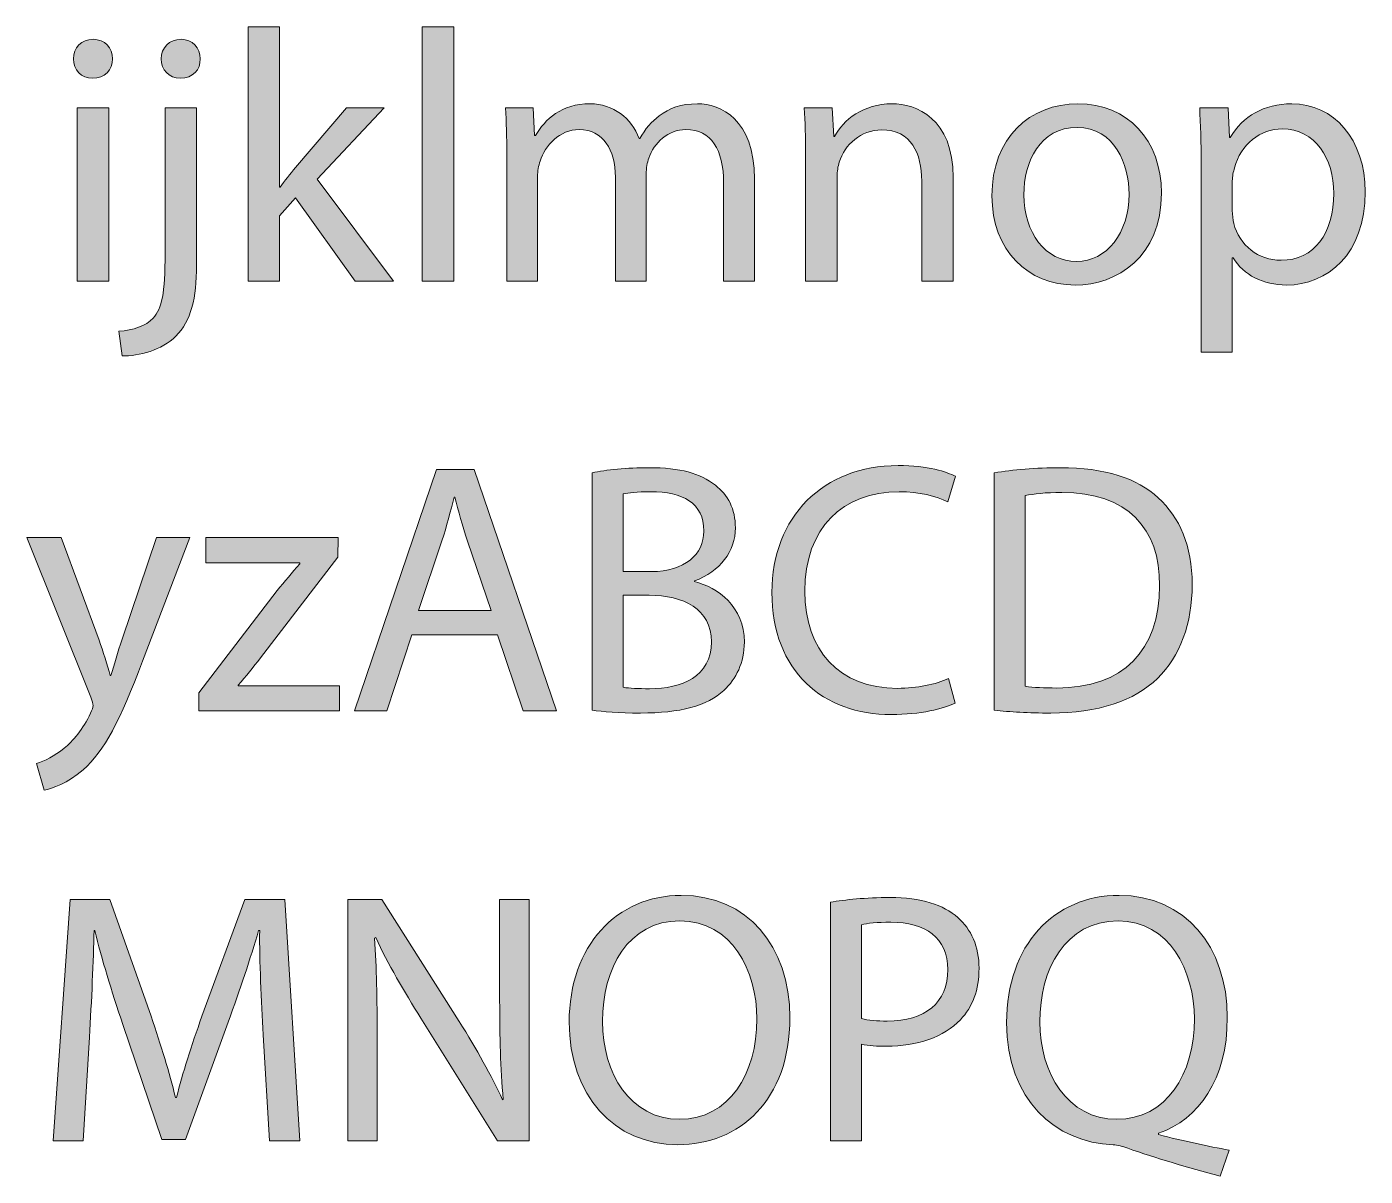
# Model space of a CAD drawing. Header units: inches. Extents: x 50 to 596, y -586 to -15.
# Drawn here: x 327.3 to 596.3, y -247.1 to -16.1 of the extents above; entities that cross this region are included whole.
import ezdxf

# ---------------------------------------------------------------- set-up
doc = ezdxf.new("R2010")
doc.units = ezdxf.units.IN
doc.header["$MEASUREMENT"] = 0
doc.layers.add('Layer 1', color=7, linetype='Continuous')

# ---------------------------------------------------------------- blocks, each defined once
blk = doc.blocks.new('block 2')
at = {"layer": 'Layer 1', "true_color": 0x231f20}
h = blk.add_hatch(color=179, dxfattribs=at)
h.dxf.hatch_style = 2
edge = h.paths.add_edge_path()
edge.add_spline(control_points=[(378.04, -48.34), (378.04, -48.34), (378.19, -48.34), (378.19, -48.34), (379.05, -47.12), (380.27, -45.61), (381.28, -44.38), (381.28, -44.38), (391.51, -32.36), (391.51, -32.36), (391.51, -32.36), (399.14, -32.36), (399.14, -32.36), (399.14, -32.36), (385.67, -46.69), (385.67, -46.69), (385.67, -46.69), (401.01, -67.21), (401.01, -67.21), (401.01, -67.21), (393.31, -67.21), (393.31, -67.21), (393.31, -67.21), (381.28, -50.5), (381.28, -50.5), (381.28, -50.5), (378.04, -54.1), (378.04, -54.1), (378.04, -54.1), (378.04, -67.21), (378.04, -67.21), (378.04, -67.21), (371.78, -67.21), (371.78, -67.21), (371.78, -67.21), (371.78, -16.08), (371.78, -16.08), (371.78, -16.08), (378.04, -16.08), (378.04, -16.08), (378.04, -16.08), (378.04, -48.34), (378.04, -48.34)], knot_values=[0, 0, 0, 0, 1, 1, 1, 2, 2, 2, 3, 3, 3, 4, 4, 4, 5, 5, 5, 6, 6, 6, 7, 7, 7, 8, 8, 8, 9, 9, 9, 10, 10, 10, 11, 11, 11, 12, 12, 12, 13, 13, 13, 14, 14, 14, 14], degree=3, periodic=1)
h = blk.add_hatch(color=179, dxfattribs=at)
h.dxf.hatch_style = 2
h.paths.add_polyline_path([(406.77, -16.08), (413.11, -16.08), (413.11, -67.21), (406.77, -67.21)])
h = blk.add_hatch(color=179, dxfattribs=at)
h.dxf.hatch_style = 2
edge = h.paths.add_edge_path()
edge.add_spline(control_points=[(344.49, -22.56), (344.56, -24.73), (342.98, -26.45), (340.46, -26.45), (338.23, -26.45), (336.64, -24.73), (336.64, -22.56), (336.64, -20.33), (338.3, -18.6), (340.6, -18.6), (342.98, -18.6), (344.49, -20.33), (344.49, -22.56)], knot_values=[0, 0, 0, 0, 1, 1, 1, 2, 2, 2, 3, 3, 3, 4, 4, 4, 4], degree=3, periodic=1)
h.paths.add_polyline_path([(337.43, -67.21), (337.43, -32.36), (343.77, -32.36), (343.77, -67.21)])
h = blk.add_hatch(color=179, dxfattribs=at)
h.dxf.hatch_style = 2
edge = h.paths.add_edge_path()
edge.add_spline(control_points=[(345.79, -77.29), (348.67, -77.07), (351.19, -76.28), (352.7, -74.63), (354.43, -72.61), (355.07, -69.87), (355.07, -61.52), (355.07, -61.52), (355.07, -32.36), (355.07, -32.36), (355.07, -32.36), (361.41, -32.36), (361.41, -32.36), (361.41, -32.36), (361.41, -63.97), (361.41, -63.97), (361.41, -70.74), (360.33, -75.13), (357.23, -78.3), (354.43, -81.11), (349.82, -82.26), (346.43, -82.26), (346.43, -82.26), (345.79, -77.29), (345.79, -77.29)], knot_values=[0, 0, 0, 0, 1, 1, 1, 2, 2, 2, 3, 3, 3, 4, 4, 4, 5, 5, 5, 6, 6, 6, 7, 7, 7, 8, 8, 8, 8], degree=3, periodic=1)
edge = h.paths.add_edge_path()
edge.add_spline(control_points=[(362.13, -22.56), (362.2, -24.65), (360.69, -26.45), (358.17, -26.45), (355.79, -26.45), (354.28, -24.65), (354.28, -22.56), (354.28, -20.33), (355.94, -18.6), (358.31, -18.6), (360.62, -18.6), (362.13, -20.33), (362.13, -22.56)], knot_values=[0, 0, 0, 0, 1, 1, 1, 2, 2, 2, 3, 3, 3, 4, 4, 4, 4], degree=3, periodic=1)
h = blk.add_hatch(color=179, dxfattribs=at)
h.dxf.hatch_style = 2
edge = h.paths.add_edge_path()
edge.add_spline(control_points=[(423.76, -41.79), (423.76, -38.19), (423.69, -35.24), (423.47, -32.36), (423.47, -32.36), (429.02, -32.36), (429.02, -32.36), (429.02, -32.36), (429.3, -37.97), (429.3, -37.97), (429.3, -37.97), (429.52, -37.97), (429.52, -37.97), (431.46, -34.66), (434.71, -31.57), (440.47, -31.57), (445.22, -31.57), (448.82, -34.45), (450.33, -38.55), (450.33, -38.55), (450.47, -38.55), (450.47, -38.55), (451.55, -36.61), (452.92, -35.09), (454.36, -34.01), (456.45, -32.43), (458.76, -31.57), (462.07, -31.57), (466.68, -31.57), (473.52, -34.59), (473.52, -46.69), (473.52, -46.69), (473.52, -67.21), (473.52, -67.21), (473.52, -67.21), (467.32, -67.21), (467.32, -67.21), (467.32, -67.21), (467.32, -47.48), (467.32, -47.48), (467.32, -40.78), (464.88, -36.75), (459.76, -36.75), (456.16, -36.75), (453.35, -39.41), (452.27, -42.51), (451.99, -43.38), (451.77, -44.53), (451.77, -45.68), (451.77, -45.68), (451.77, -67.21), (451.77, -67.21), (451.77, -67.21), (445.58, -67.21), (445.58, -67.21), (445.58, -67.21), (445.58, -46.33), (445.58, -46.33), (445.58, -40.78), (443.13, -36.75), (438.31, -36.75), (434.35, -36.75), (431.46, -39.92), (430.46, -43.09), (430.1, -44.02), (429.95, -45.1), (429.95, -46.18), (429.95, -46.18), (429.95, -67.21), (429.95, -67.21), (429.95, -67.21), (423.76, -67.21), (423.76, -67.21), (423.76, -67.21), (423.76, -41.79), (423.76, -41.79)], knot_values=[0, 0, 0, 0, 1, 1, 1, 2, 2, 2, 3, 3, 3, 4, 4, 4, 5, 5, 5, 6, 6, 6, 7, 7, 7, 8, 8, 8, 9, 9, 9, 10, 10, 10, 11, 11, 11, 12, 12, 12, 13, 13, 13, 14, 14, 14, 15, 15, 15, 16, 16, 16, 17, 17, 17, 18, 18, 18, 19, 19, 19, 20, 20, 20, 21, 21, 21, 22, 22, 22, 23, 23, 23, 24, 24, 24, 25, 25, 25, 25], degree=3, periodic=1)
h = blk.add_hatch(color=179, dxfattribs=at)
h.dxf.hatch_style = 2
edge = h.paths.add_edge_path()
edge.add_spline(control_points=[(483.81, -41.79), (483.81, -38.19), (483.74, -35.24), (483.52, -32.36), (483.52, -32.36), (489.14, -32.36), (489.14, -32.36), (489.14, -32.36), (489.5, -38.12), (489.5, -38.12), (489.5, -38.12), (489.64, -38.12), (489.64, -38.12), (491.37, -34.81), (495.4, -31.57), (501.16, -31.57), (505.99, -31.57), (513.47, -34.45), (513.47, -46.4), (513.47, -46.4), (513.47, -67.21), (513.47, -67.21), (513.47, -67.21), (507.14, -67.21), (507.14, -67.21), (507.14, -67.21), (507.14, -47.12), (507.14, -47.12), (507.14, -41.5), (505.05, -36.82), (499.07, -36.82), (494.9, -36.82), (491.66, -39.77), (490.58, -43.3), (490.29, -44.1), (490.14, -45.18), (490.14, -46.26), (490.14, -46.26), (490.14, -67.21), (490.14, -67.21), (490.14, -67.21), (483.81, -67.21), (483.81, -67.21), (483.81, -67.21), (483.81, -41.79), (483.81, -41.79)], knot_values=[0, 0, 0, 0, 1, 1, 1, 2, 2, 2, 3, 3, 3, 4, 4, 4, 5, 5, 5, 6, 6, 6, 7, 7, 7, 8, 8, 8, 9, 9, 9, 10, 10, 10, 11, 11, 11, 12, 12, 12, 13, 13, 13, 14, 14, 14, 15, 15, 15, 15], degree=3, periodic=1)
h = blk.add_hatch(color=179, dxfattribs=at)
h.dxf.hatch_style = 2
edge = h.paths.add_edge_path()
edge.add_spline(control_points=[(555.31, -49.5), (555.31, -62.38), (546.38, -68), (537.95, -68), (528.52, -68), (521.25, -61.09), (521.25, -50.07), (521.25, -38.41), (528.88, -31.57), (538.53, -31.57), (548.54, -31.57), (555.31, -38.84), (555.31, -49.5)], knot_values=[0, 0, 0, 0, 1, 1, 1, 2, 2, 2, 3, 3, 3, 4, 4, 4, 4], degree=3, periodic=1)
edge = h.paths.add_edge_path()
edge.add_spline(control_points=[(527.66, -49.86), (527.66, -57.49), (532.05, -63.25), (538.24, -63.25), (544.29, -63.25), (548.83, -57.56), (548.83, -49.71), (548.83, -43.81), (545.87, -36.32), (538.39, -36.32), (530.9, -36.32), (527.66, -43.23), (527.66, -49.86)], knot_values=[0, 0, 0, 0, 1, 1, 1, 2, 2, 2, 3, 3, 3, 4, 4, 4, 4], degree=3, periodic=1)
h = blk.add_hatch(color=179, dxfattribs=at)
h.dxf.hatch_style = 2
edge = h.paths.add_edge_path()
edge.add_spline(control_points=[(563.3, -43.73), (563.3, -39.27), (563.15, -35.67), (563.01, -32.36), (563.01, -32.36), (568.7, -32.36), (568.7, -32.36), (568.7, -32.36), (568.98, -38.33), (568.98, -38.33), (568.98, -38.33), (569.13, -38.33), (569.13, -38.33), (571.72, -34.09), (575.82, -31.57), (581.51, -31.57), (589.94, -31.57), (596.27, -38.69), (596.27, -49.28), (596.27, -61.81), (588.64, -68), (580.43, -68), (575.82, -68), (571.79, -65.98), (569.7, -62.53), (569.7, -62.53), (569.56, -62.53), (569.56, -62.53), (569.56, -62.53), (569.56, -81.47), (569.56, -81.47), (569.56, -81.47), (563.3, -81.47), (563.3, -81.47), (563.3, -81.47), (563.3, -43.73), (563.3, -43.73)], knot_values=[0, 0, 0, 0, 1, 1, 1, 2, 2, 2, 3, 3, 3, 4, 4, 4, 5, 5, 5, 6, 6, 6, 7, 7, 7, 8, 8, 8, 9, 9, 9, 10, 10, 10, 11, 11, 11, 12, 12, 12, 12], degree=3, periodic=1)
edge = h.paths.add_edge_path()
edge.add_spline(control_points=[(569.56, -53.02), (569.56, -53.96), (569.7, -54.82), (569.85, -55.62), (571, -60.01), (574.82, -63.03), (579.35, -63.03), (586.05, -63.03), (589.94, -57.56), (589.94, -49.57), (589.94, -42.58), (586.27, -36.61), (579.57, -36.61), (575.25, -36.61), (571.22, -39.7), (569.99, -44.46), (569.78, -45.25), (569.56, -46.18), (569.56, -47.05), (569.56, -47.05), (569.56, -53.02), (569.56, -53.02)], knot_values=[0, 0, 0, 0, 1, 1, 1, 2, 2, 2, 3, 3, 3, 4, 4, 4, 5, 5, 5, 6, 6, 6, 7, 7, 7, 7], degree=3, periodic=1)
h = blk.add_hatch(color=179, dxfattribs=at)
h.dxf.hatch_style = 2
edge = h.paths.add_edge_path()
edge.add_spline(control_points=[(440.9, -105.72), (443.63, -105.15), (447.95, -104.72), (452.35, -104.72), (458.61, -104.72), (462.64, -105.8), (465.67, -108.25), (468.19, -110.12), (469.7, -113), (469.7, -116.81), (469.7, -121.49), (466.6, -125.6), (461.49, -127.47), (461.49, -127.47), (461.49, -127.61), (461.49, -127.61), (466.1, -128.77), (471.5, -132.58), (471.5, -139.78), (471.5, -143.96), (469.84, -147.13), (467.39, -149.5), (464.01, -152.6), (458.54, -154.04), (450.62, -154.04), (446.3, -154.04), (442.98, -153.75), (440.9, -153.46), (440.9, -153.46), (440.9, -105.72), (440.9, -105.72)], knot_values=[0, 0, 0, 0, 1, 1, 1, 2, 2, 2, 3, 3, 3, 4, 4, 4, 5, 5, 5, 6, 6, 6, 7, 7, 7, 8, 8, 8, 9, 9, 9, 10, 10, 10, 10], degree=3, periodic=1)
edge = h.paths.add_edge_path()
edge.add_spline(control_points=[(447.16, -125.6), (447.16, -125.6), (452.85, -125.6), (452.85, -125.6), (459.47, -125.6), (463.36, -122.14), (463.36, -117.46), (463.36, -111.77), (459.04, -109.54), (452.71, -109.54), (449.83, -109.54), (448.17, -109.76), (447.16, -109.97), (447.16, -109.97), (447.16, -125.6), (447.16, -125.6)], knot_values=[0, 0, 0, 0, 1, 1, 1, 2, 2, 2, 3, 3, 3, 4, 4, 4, 5, 5, 5, 5], degree=3, periodic=1)
edge = h.paths.add_edge_path()
edge.add_spline(control_points=[(447.16, -148.86), (448.38, -149.07), (450.19, -149.14), (452.42, -149.14), (458.9, -149.14), (464.87, -146.77), (464.87, -139.71), (464.87, -133.09), (459.19, -130.35), (452.35, -130.35), (452.35, -130.35), (447.16, -130.35), (447.16, -130.35), (447.16, -130.35), (447.16, -148.86), (447.16, -148.86)], knot_values=[0, 0, 0, 0, 1, 1, 1, 2, 2, 2, 3, 3, 3, 4, 4, 4, 5, 5, 5, 5], degree=3, periodic=1)
h = blk.add_hatch(color=179, dxfattribs=at)
h.dxf.hatch_style = 2
edge = h.paths.add_edge_path()
edge.add_spline(control_points=[(513.83, -152.02), (511.53, -153.18), (506.92, -154.33), (501.02, -154.33), (487.34, -154.33), (477.04, -145.69), (477.04, -129.77), (477.04, -114.58), (487.34, -104.28), (502.39, -104.28), (508.43, -104.28), (512.25, -105.58), (513.91, -106.44), (513.91, -106.44), (512.39, -111.56), (512.39, -111.56), (510.02, -110.41), (506.63, -109.54), (502.6, -109.54), (491.22, -109.54), (483.66, -116.81), (483.66, -129.56), (483.66, -141.44), (490.5, -149.07), (502.31, -149.07), (506.13, -149.07), (510.02, -148.28), (512.54, -147.06), (512.54, -147.06), (513.83, -152.02), (513.83, -152.02)], knot_values=[0, 0, 0, 0, 1, 1, 1, 2, 2, 2, 3, 3, 3, 4, 4, 4, 5, 5, 5, 6, 6, 6, 7, 7, 7, 8, 8, 8, 9, 9, 9, 10, 10, 10, 10], degree=3, periodic=1)
h = blk.add_hatch(color=179, dxfattribs=at)
h.dxf.hatch_style = 2
edge = h.paths.add_edge_path()
edge.add_spline(control_points=[(521.68, -105.72), (525.5, -105.15), (530.03, -104.72), (535, -104.72), (544, -104.72), (550.41, -106.8), (554.66, -110.77), (558.98, -114.73), (561.5, -120.34), (561.5, -128.19), (561.5, -136.11), (559.05, -142.59), (554.51, -147.06), (549.98, -151.59), (542.49, -154.04), (533.06, -154.04), (528.59, -154.04), (524.85, -153.82), (521.68, -153.46), (521.68, -153.46), (521.68, -105.72), (521.68, -105.72)], knot_values=[0, 0, 0, 0, 1, 1, 1, 2, 2, 2, 3, 3, 3, 4, 4, 4, 5, 5, 5, 6, 6, 6, 7, 7, 7, 7], degree=3, periodic=1)
edge = h.paths.add_edge_path()
edge.add_spline(control_points=[(527.94, -148.64), (529.53, -148.93), (531.83, -149), (534.28, -149), (547.67, -149), (554.95, -141.51), (554.95, -128.41), (555.02, -116.96), (548.54, -109.69), (535.29, -109.69), (532.05, -109.69), (529.6, -109.97), (527.94, -110.33), (527.94, -110.33), (527.94, -148.64), (527.94, -148.64)], knot_values=[0, 0, 0, 0, 1, 1, 1, 2, 2, 2, 3, 3, 3, 4, 4, 4, 5, 5, 5, 5], degree=3, periodic=1)
h = blk.add_hatch(color=179, dxfattribs=at)
h.dxf.hatch_style = 2
h.paths.add_polyline_path([(404.68, -138.34), (399.64, -153.61), (393.16, -153.61), (409.65, -105.08), (417.21, -105.08), (433.77, -153.61), (427.07, -153.61), (421.89, -138.34)])
edge = h.paths.add_edge_path()
edge.add_spline(control_points=[(420.59, -133.45), (420.59, -133.45), (415.84, -119.48), (415.84, -119.48), (414.76, -116.31), (414.04, -113.43), (413.32, -110.62), (413.32, -110.62), (413.18, -110.62), (413.18, -110.62), (412.46, -113.5), (411.67, -116.45), (410.73, -119.41), (410.73, -119.41), (405.98, -133.45), (405.98, -133.45), (405.98, -133.45), (420.59, -133.45), (420.59, -133.45)], knot_values=[0, 0, 0, 0, 1, 1, 1, 2, 2, 2, 3, 3, 3, 4, 4, 4, 5, 5, 5, 6, 6, 6, 6], degree=3, periodic=1)
h = blk.add_hatch(color=179, dxfattribs=at)
h.dxf.hatch_style = 2
edge = h.paths.add_edge_path()
edge.add_spline(control_points=[(334.19, -118.76), (334.19, -118.76), (341.83, -139.35), (341.83, -139.35), (342.62, -141.66), (343.48, -144.39), (344.06, -146.48), (344.06, -146.48), (344.2, -146.48), (344.2, -146.48), (344.85, -144.39), (345.57, -141.73), (346.43, -139.21), (346.43, -139.21), (353.35, -118.76), (353.35, -118.76), (353.35, -118.76), (360.04, -118.76), (360.04, -118.76), (360.04, -118.76), (350.54, -143.6), (350.54, -143.6), (346, -155.55), (342.91, -161.67), (338.59, -165.42), (335.49, -168.15), (332.39, -169.23), (330.81, -169.52), (330.81, -169.52), (329.22, -164.19), (329.22, -164.19), (330.81, -163.69), (332.9, -162.68), (334.77, -161.1), (336.5, -159.73), (338.66, -157.28), (340.1, -154.04), (340.39, -153.39), (340.6, -152.89), (340.6, -152.53), (340.6, -152.17), (340.46, -151.66), (340.17, -150.87), (340.17, -150.87), (327.28, -118.76), (327.28, -118.76), (327.28, -118.76), (334.19, -118.76), (334.19, -118.76)], knot_values=[0, 0, 0, 0, 1, 1, 1, 2, 2, 2, 3, 3, 3, 4, 4, 4, 5, 5, 5, 6, 6, 6, 7, 7, 7, 8, 8, 8, 9, 9, 9, 10, 10, 10, 11, 11, 11, 12, 12, 12, 13, 13, 13, 14, 14, 14, 15, 15, 15, 16, 16, 16, 16], degree=3, periodic=1)
h = blk.add_hatch(color=179, dxfattribs=at)
h.dxf.hatch_style = 2
edge = h.paths.add_edge_path()
edge.add_spline(control_points=[(361.84, -149.94), (361.84, -149.94), (377.61, -129.42), (377.61, -129.42), (379.12, -127.54), (380.56, -125.89), (382.15, -124.01), (382.15, -124.01), (382.15, -123.87), (382.15, -123.87), (382.15, -123.87), (363.28, -123.87), (363.28, -123.87), (363.28, -123.87), (363.28, -118.76), (363.28, -118.76), (363.28, -118.76), (389.85, -118.76), (389.85, -118.76), (389.85, -118.76), (389.78, -122.72), (389.78, -122.72), (389.78, -122.72), (374.23, -142.95), (374.23, -142.95), (372.79, -144.9), (371.34, -146.62), (369.76, -148.42), (369.76, -148.42), (369.76, -148.57), (369.76, -148.57), (369.76, -148.57), (390.14, -148.57), (390.14, -148.57), (390.14, -148.57), (390.14, -153.61), (390.14, -153.61), (390.14, -153.61), (361.84, -153.61), (361.84, -153.61), (361.84, -153.61), (361.84, -149.94), (361.84, -149.94)], knot_values=[0, 0, 0, 0, 1, 1, 1, 2, 2, 2, 3, 3, 3, 4, 4, 4, 5, 5, 5, 6, 6, 6, 7, 7, 7, 8, 8, 8, 9, 9, 9, 10, 10, 10, 11, 11, 11, 12, 12, 12, 13, 13, 13, 14, 14, 14, 14], degree=3, periodic=1)
h = blk.add_hatch(color=179, dxfattribs=at)
h.dxf.hatch_style = 2
edge = h.paths.add_edge_path()
edge.add_spline(control_points=[(480.64, -215.24), (480.64, -231.94), (470.49, -240.8), (458.11, -240.8), (445.29, -240.8), (436.29, -230.86), (436.29, -216.17), (436.29, -200.77), (445.86, -190.68), (458.83, -190.68), (472.07, -190.68), (480.64, -200.84), (480.64, -215.24)], knot_values=[0, 0, 0, 0, 1, 1, 1, 2, 2, 2, 3, 3, 3, 4, 4, 4, 4], degree=3, periodic=1)
edge = h.paths.add_edge_path()
edge.add_spline(control_points=[(442.98, -216.03), (442.98, -226.4), (448.6, -235.69), (458.47, -235.69), (468.4, -235.69), (474.02, -226.54), (474.02, -215.53), (474.02, -205.88), (468.98, -195.8), (458.54, -195.8), (448.17, -195.8), (442.98, -205.37), (442.98, -216.03)], knot_values=[0, 0, 0, 0, 1, 1, 1, 2, 2, 2, 3, 3, 3, 4, 4, 4, 4], degree=3, periodic=1)
h = blk.add_hatch(color=179, dxfattribs=at)
h.dxf.hatch_style = 2
edge = h.paths.add_edge_path()
edge.add_spline(control_points=[(567.12, -247.14), (560.56, -245.41), (554.15, -243.46), (548.54, -241.52), (547.53, -241.16), (546.52, -240.8), (545.59, -240.8), (534.06, -240.37), (524.2, -231.87), (524.2, -216.25), (524.2, -200.69), (533.7, -190.68), (546.81, -190.68), (559.99, -190.68), (568.56, -200.91), (568.56, -215.24), (568.56, -227.7), (562.79, -235.69), (554.73, -238.5), (554.73, -238.5), (554.73, -238.78), (554.73, -238.78), (559.55, -240.01), (564.81, -241.16), (568.92, -241.88), (568.92, -241.88), (567.12, -247.14), (567.12, -247.14)], knot_values=[0, 0, 0, 0, 1, 1, 1, 2, 2, 2, 3, 3, 3, 4, 4, 4, 5, 5, 5, 6, 6, 6, 7, 7, 7, 8, 8, 8, 9, 9, 9, 9], degree=3, periodic=1)
edge = h.paths.add_edge_path()
edge.add_spline(control_points=[(561.93, -215.53), (561.93, -205.81), (556.89, -195.8), (546.59, -195.8), (536.01, -195.8), (530.82, -205.59), (530.9, -216.1), (530.82, -226.4), (536.51, -235.69), (546.31, -235.69), (556.31, -235.69), (561.93, -226.62), (561.93, -215.53)], knot_values=[0, 0, 0, 0, 1, 1, 1, 2, 2, 2, 3, 3, 3, 4, 4, 4, 4], degree=3, periodic=1)
h = blk.add_hatch(color=179, dxfattribs=at)
h.dxf.hatch_style = 2
edge = h.paths.add_edge_path()
edge.add_spline(control_points=[(374.81, -218.69), (374.45, -211.93), (374.01, -203.79), (374.09, -197.74), (374.09, -197.74), (373.87, -197.74), (373.87, -197.74), (372.21, -203.43), (370.2, -209.48), (367.75, -216.17), (367.75, -216.17), (359.18, -239.72), (359.18, -239.72), (359.18, -239.72), (354.43, -239.72), (354.43, -239.72), (354.43, -239.72), (346.58, -216.61), (346.58, -216.61), (344.28, -209.77), (342.33, -203.5), (340.96, -197.74), (340.96, -197.74), (340.82, -197.74), (340.82, -197.74), (340.67, -203.79), (340.31, -211.93), (339.88, -219.2), (339.88, -219.2), (338.59, -240.01), (338.59, -240.01), (338.59, -240.01), (332.61, -240.01), (332.61, -240.01), (332.61, -240.01), (335.99, -191.48), (335.99, -191.48), (335.99, -191.48), (343.99, -191.48), (343.99, -191.48), (343.99, -191.48), (352.27, -214.95), (352.27, -214.95), (354.28, -220.93), (355.94, -226.26), (357.16, -231.3), (357.16, -231.3), (357.38, -231.3), (357.38, -231.3), (358.6, -226.4), (360.33, -221.07), (362.49, -214.95), (362.49, -214.95), (371.13, -191.48), (371.13, -191.48), (371.13, -191.48), (379.13, -191.48), (379.13, -191.48), (379.13, -191.48), (382.15, -240.01), (382.15, -240.01), (382.15, -240.01), (376.03, -240.01), (376.03, -240.01), (376.03, -240.01), (374.81, -218.69), (374.81, -218.69)], knot_values=[0, 0, 0, 0, 1, 1, 1, 2, 2, 2, 3, 3, 3, 4, 4, 4, 5, 5, 5, 6, 6, 6, 7, 7, 7, 8, 8, 8, 9, 9, 9, 10, 10, 10, 11, 11, 11, 12, 12, 12, 13, 13, 13, 14, 14, 14, 15, 15, 15, 16, 16, 16, 17, 17, 17, 18, 18, 18, 19, 19, 19, 20, 20, 20, 21, 21, 21, 22, 22, 22, 22], degree=3, periodic=1)
h = blk.add_hatch(color=179, dxfattribs=at)
h.dxf.hatch_style = 2
edge = h.paths.add_edge_path()
edge.add_spline(control_points=[(391.79, -240.01), (391.79, -240.01), (391.79, -191.48), (391.79, -191.48), (391.79, -191.48), (398.63, -191.48), (398.63, -191.48), (398.63, -191.48), (414.19, -216.03), (414.19, -216.03), (417.79, -221.72), (420.6, -226.83), (422.9, -231.8), (422.9, -231.8), (423.04, -231.73), (423.04, -231.73), (422.47, -225.25), (422.32, -219.34), (422.32, -211.78), (422.32, -211.78), (422.32, -191.48), (422.32, -191.48), (422.32, -191.48), (428.23, -191.48), (428.23, -191.48), (428.23, -191.48), (428.23, -240.01), (428.23, -240.01), (428.23, -240.01), (421.89, -240.01), (421.89, -240.01), (421.89, -240.01), (406.48, -215.38), (406.48, -215.38), (403.1, -209.98), (399.86, -204.44), (397.41, -199.18), (397.41, -199.18), (397.19, -199.25), (397.19, -199.25), (397.55, -205.37), (397.7, -211.21), (397.7, -219.27), (397.7, -219.27), (397.7, -240.01), (397.7, -240.01), (397.7, -240.01), (391.79, -240.01), (391.79, -240.01)], knot_values=[0, 0, 0, 0, 1, 1, 1, 2, 2, 2, 3, 3, 3, 4, 4, 4, 5, 5, 5, 6, 6, 6, 7, 7, 7, 8, 8, 8, 9, 9, 9, 10, 10, 10, 11, 11, 11, 12, 12, 12, 13, 13, 13, 14, 14, 14, 15, 15, 15, 16, 16, 16, 16], degree=3, periodic=1)
h = blk.add_hatch(color=179, dxfattribs=at)
h.dxf.hatch_style = 2
edge = h.paths.add_edge_path()
edge.add_spline(control_points=[(488.78, -192.05), (491.8, -191.55), (495.76, -191.12), (500.8, -191.12), (506.99, -191.12), (511.53, -192.56), (514.41, -195.15), (517.07, -197.45), (518.66, -200.98), (518.66, -205.3), (518.66, -209.69), (517.36, -213.15), (514.91, -215.67), (511.6, -219.2), (506.2, -221), (500.08, -221), (498.21, -221), (496.48, -220.93), (495.04, -220.57), (495.04, -220.57), (495.04, -240.01), (495.04, -240.01), (495.04, -240.01), (488.78, -240.01), (488.78, -240.01), (488.78, -240.01), (488.78, -192.05), (488.78, -192.05)], knot_values=[0, 0, 0, 0, 1, 1, 1, 2, 2, 2, 3, 3, 3, 4, 4, 4, 5, 5, 5, 6, 6, 6, 7, 7, 7, 8, 8, 8, 9, 9, 9, 9], degree=3, periodic=1)
edge = h.paths.add_edge_path()
edge.add_spline(control_points=[(495.04, -215.45), (496.41, -215.81), (498.14, -215.96), (500.23, -215.96), (507.79, -215.96), (512.39, -212.29), (512.39, -205.59), (512.39, -199.18), (507.86, -196.08), (500.95, -196.08), (498.21, -196.08), (496.12, -196.3), (495.04, -196.59), (495.04, -196.59), (495.04, -215.45), (495.04, -215.45)], knot_values=[0, 0, 0, 0, 1, 1, 1, 2, 2, 2, 3, 3, 3, 4, 4, 4, 5, 5, 5, 5], degree=3, periodic=1)
at = {"layer": 'Layer 1', "lineweight": 0}
for points in [[(406.77, -16.08), (413.11, -16.08), (413.11, -67.21), (406.77, -67.21), (406.77, -16.08)], [(337.43, -67.21), (337.43, -32.36), (343.77, -32.36), (343.77, -67.21), (337.43, -67.21)], [(404.68, -138.34), (399.64, -153.61), (393.16, -153.61), (409.65, -105.08), (417.21, -105.08), (433.77, -153.61), (427.07, -153.61), (421.89, -138.34), (404.68, -138.34)]]:
    blk.add_lwpolyline(points, dxfattribs=at)
for points, knots in [([(378.04, -48.34), (378.04, -48.34), (378.19, -48.34), (378.19, -48.34), (379.05, -47.12), (380.27, -45.61), (381.28, -44.38), (381.28, -44.38), (391.51, -32.36), (391.51, -32.36), (391.51, -32.36), (399.14, -32.36), (399.14, -32.36), (399.14, -32.36), (385.67, -46.69), (385.67, -46.69), (385.67, -46.69), (401.01, -67.21), (401.01, -67.21), (401.01, -67.21), (393.31, -67.21), (393.31, -67.21), (393.31, -67.21), (381.28, -50.5), (381.28, -50.5), (381.28, -50.5), (378.04, -54.1), (378.04, -54.1), (378.04, -54.1), (378.04, -67.21), (378.04, -67.21), (378.04, -67.21), (371.78, -67.21), (371.78, -67.21), (371.78, -67.21), (371.78, -16.08), (371.78, -16.08), (371.78, -16.08), (378.04, -16.08), (378.04, -16.08), (378.04, -16.08), (378.04, -48.34), (378.04, -48.34)], [0, 0, 0, 0, 1, 1, 1, 2, 2, 2, 3, 3, 3, 4, 4, 4, 5, 5, 5, 6, 6, 6, 7, 7, 7, 8, 8, 8, 9, 9, 9, 10, 10, 10, 11, 11, 11, 12, 12, 12, 13, 13, 13, 14, 14, 14, 14]), ([(344.49, -22.56), (344.56, -24.73), (342.98, -26.45), (340.46, -26.45), (338.23, -26.45), (336.64, -24.73), (336.64, -22.56), (336.64, -20.33), (338.3, -18.6), (340.6, -18.6), (342.98, -18.6), (344.49, -20.33), (344.49, -22.56)], [0, 0, 0, 0, 1, 1, 1, 2, 2, 2, 3, 3, 3, 4, 4, 4, 4]), ([(362.13, -22.56), (362.2, -24.65), (360.69, -26.45), (358.17, -26.45), (355.79, -26.45), (354.28, -24.65), (354.28, -22.56), (354.28, -20.33), (355.94, -18.6), (358.31, -18.6), (360.62, -18.6), (362.13, -20.33), (362.13, -22.56)], [0, 0, 0, 0, 1, 1, 1, 2, 2, 2, 3, 3, 3, 4, 4, 4, 4]), ([(423.76, -41.79), (423.76, -38.19), (423.69, -35.24), (423.47, -32.36), (423.47, -32.36), (429.02, -32.36), (429.02, -32.36), (429.02, -32.36), (429.3, -37.97), (429.3, -37.97), (429.3, -37.97), (429.52, -37.97), (429.52, -37.97), (431.46, -34.66), (434.71, -31.57), (440.47, -31.57), (445.22, -31.57), (448.82, -34.45), (450.33, -38.55), (450.33, -38.55), (450.47, -38.55), (450.47, -38.55), (451.55, -36.61), (452.92, -35.09), (454.36, -34.01), (456.45, -32.43), (458.76, -31.57), (462.07, -31.57), (466.68, -31.57), (473.52, -34.59), (473.52, -46.69), (473.52, -46.69), (473.52, -67.21), (473.52, -67.21), (473.52, -67.21), (467.32, -67.21), (467.32, -67.21), (467.32, -67.21), (467.32, -47.48), (467.32, -47.48), (467.32, -40.78), (464.88, -36.75), (459.76, -36.75), (456.16, -36.75), (453.35, -39.41), (452.27, -42.51), (451.99, -43.38), (451.77, -44.53), (451.77, -45.68), (451.77, -45.68), (451.77, -67.21), (451.77, -67.21), (451.77, -67.21), (445.58, -67.21), (445.58, -67.21), (445.58, -67.21), (445.58, -46.33), (445.58, -46.33), (445.58, -40.78), (443.13, -36.75), (438.31, -36.75), (434.35, -36.75), (431.46, -39.92), (430.46, -43.09), (430.1, -44.02), (429.95, -45.1), (429.95, -46.18), (429.95, -46.18), (429.95, -67.21), (429.95, -67.21), (429.95, -67.21), (423.76, -67.21), (423.76, -67.21), (423.76, -67.21), (423.76, -41.79), (423.76, -41.79)], [0, 0, 0, 0, 1, 1, 1, 2, 2, 2, 3, 3, 3, 4, 4, 4, 5, 5, 5, 6, 6, 6, 7, 7, 7, 8, 8, 8, 9, 9, 9, 10, 10, 10, 11, 11, 11, 12, 12, 12, 13, 13, 13, 14, 14, 14, 15, 15, 15, 16, 16, 16, 17, 17, 17, 18, 18, 18, 19, 19, 19, 20, 20, 20, 21, 21, 21, 22, 22, 22, 23, 23, 23, 24, 24, 24, 25, 25, 25, 25]), ([(483.81, -41.79), (483.81, -38.19), (483.74, -35.24), (483.52, -32.36), (483.52, -32.36), (489.14, -32.36), (489.14, -32.36), (489.14, -32.36), (489.5, -38.12), (489.5, -38.12), (489.5, -38.12), (489.64, -38.12), (489.64, -38.12), (491.37, -34.81), (495.4, -31.57), (501.16, -31.57), (505.99, -31.57), (513.47, -34.45), (513.47, -46.4), (513.47, -46.4), (513.47, -67.21), (513.47, -67.21), (513.47, -67.21), (507.14, -67.21), (507.14, -67.21), (507.14, -67.21), (507.14, -47.12), (507.14, -47.12), (507.14, -41.5), (505.05, -36.82), (499.07, -36.82), (494.9, -36.82), (491.66, -39.77), (490.58, -43.3), (490.29, -44.1), (490.14, -45.18), (490.14, -46.26), (490.14, -46.26), (490.14, -67.21), (490.14, -67.21), (490.14, -67.21), (483.81, -67.21), (483.81, -67.21), (483.81, -67.21), (483.81, -41.79), (483.81, -41.79)], [0, 0, 0, 0, 1, 1, 1, 2, 2, 2, 3, 3, 3, 4, 4, 4, 5, 5, 5, 6, 6, 6, 7, 7, 7, 8, 8, 8, 9, 9, 9, 10, 10, 10, 11, 11, 11, 12, 12, 12, 13, 13, 13, 14, 14, 14, 15, 15, 15, 15]), ([(555.31, -49.5), (555.31, -62.38), (546.38, -68), (537.95, -68), (528.52, -68), (521.25, -61.09), (521.25, -50.07), (521.25, -38.41), (528.88, -31.57), (538.53, -31.57), (548.54, -31.57), (555.31, -38.84), (555.31, -49.5)], [0, 0, 0, 0, 1, 1, 1, 2, 2, 2, 3, 3, 3, 4, 4, 4, 4]), ([(563.3, -43.73), (563.3, -39.27), (563.15, -35.67), (563.01, -32.36), (563.01, -32.36), (568.7, -32.36), (568.7, -32.36), (568.7, -32.36), (568.98, -38.33), (568.98, -38.33), (568.98, -38.33), (569.13, -38.33), (569.13, -38.33), (571.72, -34.09), (575.82, -31.57), (581.51, -31.57), (589.94, -31.57), (596.27, -38.69), (596.27, -49.28), (596.27, -61.81), (588.64, -68), (580.43, -68), (575.82, -68), (571.79, -65.98), (569.7, -62.53), (569.7, -62.53), (569.56, -62.53), (569.56, -62.53), (569.56, -62.53), (569.56, -81.47), (569.56, -81.47), (569.56, -81.47), (563.3, -81.47), (563.3, -81.47), (563.3, -81.47), (563.3, -43.73), (563.3, -43.73)], [0, 0, 0, 0, 1, 1, 1, 2, 2, 2, 3, 3, 3, 4, 4, 4, 5, 5, 5, 6, 6, 6, 7, 7, 7, 8, 8, 8, 9, 9, 9, 10, 10, 10, 11, 11, 11, 12, 12, 12, 12]), ([(345.79, -77.29), (348.67, -77.07), (351.19, -76.28), (352.7, -74.63), (354.43, -72.61), (355.07, -69.87), (355.07, -61.52), (355.07, -61.52), (355.07, -32.36), (355.07, -32.36), (355.07, -32.36), (361.41, -32.36), (361.41, -32.36), (361.41, -32.36), (361.41, -63.97), (361.41, -63.97), (361.41, -70.74), (360.33, -75.13), (357.23, -78.3), (354.43, -81.11), (349.82, -82.26), (346.43, -82.26), (346.43, -82.26), (345.79, -77.29), (345.79, -77.29)], [0, 0, 0, 0, 1, 1, 1, 2, 2, 2, 3, 3, 3, 4, 4, 4, 5, 5, 5, 6, 6, 6, 7, 7, 7, 8, 8, 8, 8]), ([(527.66, -49.86), (527.66, -57.49), (532.05, -63.25), (538.24, -63.25), (544.29, -63.25), (548.83, -57.56), (548.83, -49.71), (548.83, -43.81), (545.87, -36.32), (538.39, -36.32), (530.9, -36.32), (527.66, -43.23), (527.66, -49.86)], [0, 0, 0, 0, 1, 1, 1, 2, 2, 2, 3, 3, 3, 4, 4, 4, 4]), ([(569.56, -53.02), (569.56, -53.96), (569.7, -54.82), (569.85, -55.62), (571, -60.01), (574.82, -63.03), (579.35, -63.03), (586.05, -63.03), (589.94, -57.56), (589.94, -49.57), (589.94, -42.58), (586.27, -36.61), (579.57, -36.61), (575.25, -36.61), (571.22, -39.7), (569.99, -44.46), (569.78, -45.25), (569.56, -46.18), (569.56, -47.05), (569.56, -47.05), (569.56, -53.02), (569.56, -53.02)], [0, 0, 0, 0, 1, 1, 1, 2, 2, 2, 3, 3, 3, 4, 4, 4, 5, 5, 5, 6, 6, 6, 7, 7, 7, 7]), ([(440.9, -105.72), (443.63, -105.15), (447.95, -104.72), (452.35, -104.72), (458.61, -104.72), (462.64, -105.8), (465.67, -108.25), (468.19, -110.12), (469.7, -113), (469.7, -116.81), (469.7, -121.49), (466.6, -125.6), (461.49, -127.47), (461.49, -127.47), (461.49, -127.61), (461.49, -127.61), (466.1, -128.77), (471.5, -132.58), (471.5, -139.78), (471.5, -143.96), (469.84, -147.13), (467.39, -149.5), (464.01, -152.6), (458.54, -154.04), (450.62, -154.04), (446.3, -154.04), (442.98, -153.75), (440.9, -153.46), (440.9, -153.46), (440.9, -105.72), (440.9, -105.72)], [0, 0, 0, 0, 1, 1, 1, 2, 2, 2, 3, 3, 3, 4, 4, 4, 5, 5, 5, 6, 6, 6, 7, 7, 7, 8, 8, 8, 9, 9, 9, 10, 10, 10, 10]), ([(513.83, -152.02), (511.53, -153.18), (506.92, -154.33), (501.02, -154.33), (487.34, -154.33), (477.04, -145.69), (477.04, -129.77), (477.04, -114.58), (487.34, -104.28), (502.39, -104.28), (508.43, -104.28), (512.25, -105.58), (513.91, -106.44), (513.91, -106.44), (512.39, -111.56), (512.39, -111.56), (510.02, -110.41), (506.63, -109.54), (502.6, -109.54), (491.22, -109.54), (483.66, -116.81), (483.66, -129.56), (483.66, -141.44), (490.5, -149.07), (502.31, -149.07), (506.13, -149.07), (510.02, -148.28), (512.54, -147.06), (512.54, -147.06), (513.83, -152.02), (513.83, -152.02)], [0, 0, 0, 0, 1, 1, 1, 2, 2, 2, 3, 3, 3, 4, 4, 4, 5, 5, 5, 6, 6, 6, 7, 7, 7, 8, 8, 8, 9, 9, 9, 10, 10, 10, 10]), ([(521.68, -105.72), (525.5, -105.15), (530.03, -104.72), (535, -104.72), (544, -104.72), (550.41, -106.8), (554.66, -110.77), (558.98, -114.73), (561.5, -120.34), (561.5, -128.19), (561.5, -136.11), (559.05, -142.59), (554.51, -147.06), (549.98, -151.59), (542.49, -154.04), (533.06, -154.04), (528.59, -154.04), (524.85, -153.82), (521.68, -153.46), (521.68, -153.46), (521.68, -105.72), (521.68, -105.72)], [0, 0, 0, 0, 1, 1, 1, 2, 2, 2, 3, 3, 3, 4, 4, 4, 5, 5, 5, 6, 6, 6, 7, 7, 7, 7]), ([(447.16, -125.6), (447.16, -125.6), (452.85, -125.6), (452.85, -125.6), (459.47, -125.6), (463.36, -122.14), (463.36, -117.46), (463.36, -111.77), (459.04, -109.54), (452.71, -109.54), (449.83, -109.54), (448.17, -109.76), (447.16, -109.97), (447.16, -109.97), (447.16, -125.6), (447.16, -125.6)], [0, 0, 0, 0, 1, 1, 1, 2, 2, 2, 3, 3, 3, 4, 4, 4, 5, 5, 5, 5]), ([(527.94, -148.64), (529.53, -148.93), (531.83, -149), (534.28, -149), (547.67, -149), (554.95, -141.51), (554.95, -128.41), (555.02, -116.96), (548.54, -109.69), (535.29, -109.69), (532.05, -109.69), (529.6, -109.97), (527.94, -110.33), (527.94, -110.33), (527.94, -148.64), (527.94, -148.64)], [0, 0, 0, 0, 1, 1, 1, 2, 2, 2, 3, 3, 3, 4, 4, 4, 5, 5, 5, 5]), ([(420.59, -133.45), (420.59, -133.45), (415.84, -119.48), (415.84, -119.48), (414.76, -116.31), (414.04, -113.43), (413.32, -110.62), (413.32, -110.62), (413.18, -110.62), (413.18, -110.62), (412.46, -113.5), (411.67, -116.45), (410.73, -119.41), (410.73, -119.41), (405.98, -133.45), (405.98, -133.45), (405.98, -133.45), (420.59, -133.45), (420.59, -133.45)], [0, 0, 0, 0, 1, 1, 1, 2, 2, 2, 3, 3, 3, 4, 4, 4, 5, 5, 5, 6, 6, 6, 6]), ([(334.19, -118.76), (334.19, -118.76), (341.83, -139.35), (341.83, -139.35), (342.62, -141.66), (343.48, -144.39), (344.06, -146.48), (344.06, -146.48), (344.2, -146.48), (344.2, -146.48), (344.85, -144.39), (345.57, -141.73), (346.43, -139.21), (346.43, -139.21), (353.35, -118.76), (353.35, -118.76), (353.35, -118.76), (360.04, -118.76), (360.04, -118.76), (360.04, -118.76), (350.54, -143.6), (350.54, -143.6), (346, -155.55), (342.91, -161.67), (338.59, -165.42), (335.49, -168.15), (332.39, -169.23), (330.81, -169.52), (330.81, -169.52), (329.22, -164.19), (329.22, -164.19), (330.81, -163.69), (332.9, -162.68), (334.77, -161.1), (336.5, -159.73), (338.66, -157.28), (340.1, -154.04), (340.39, -153.39), (340.6, -152.89), (340.6, -152.53), (340.6, -152.17), (340.46, -151.66), (340.17, -150.87), (340.17, -150.87), (327.28, -118.76), (327.28, -118.76), (327.28, -118.76), (334.19, -118.76), (334.19, -118.76)], [0, 0, 0, 0, 1, 1, 1, 2, 2, 2, 3, 3, 3, 4, 4, 4, 5, 5, 5, 6, 6, 6, 7, 7, 7, 8, 8, 8, 9, 9, 9, 10, 10, 10, 11, 11, 11, 12, 12, 12, 13, 13, 13, 14, 14, 14, 15, 15, 15, 16, 16, 16, 16]), ([(361.84, -149.94), (361.84, -149.94), (377.61, -129.42), (377.61, -129.42), (379.12, -127.54), (380.56, -125.89), (382.15, -124.01), (382.15, -124.01), (382.15, -123.87), (382.15, -123.87), (382.15, -123.87), (363.28, -123.87), (363.28, -123.87), (363.28, -123.87), (363.28, -118.76), (363.28, -118.76), (363.28, -118.76), (389.85, -118.76), (389.85, -118.76), (389.85, -118.76), (389.78, -122.72), (389.78, -122.72), (389.78, -122.72), (374.23, -142.95), (374.23, -142.95), (372.79, -144.9), (371.34, -146.62), (369.76, -148.42), (369.76, -148.42), (369.76, -148.57), (369.76, -148.57), (369.76, -148.57), (390.14, -148.57), (390.14, -148.57), (390.14, -148.57), (390.14, -153.61), (390.14, -153.61), (390.14, -153.61), (361.84, -153.61), (361.84, -153.61), (361.84, -153.61), (361.84, -149.94), (361.84, -149.94)], [0, 0, 0, 0, 1, 1, 1, 2, 2, 2, 3, 3, 3, 4, 4, 4, 5, 5, 5, 6, 6, 6, 7, 7, 7, 8, 8, 8, 9, 9, 9, 10, 10, 10, 11, 11, 11, 12, 12, 12, 13, 13, 13, 14, 14, 14, 14]), ([(447.16, -148.86), (448.38, -149.07), (450.19, -149.14), (452.42, -149.14), (458.9, -149.14), (464.87, -146.77), (464.87, -139.71), (464.87, -133.09), (459.19, -130.35), (452.35, -130.35), (452.35, -130.35), (447.16, -130.35), (447.16, -130.35), (447.16, -130.35), (447.16, -148.86), (447.16, -148.86)], [0, 0, 0, 0, 1, 1, 1, 2, 2, 2, 3, 3, 3, 4, 4, 4, 5, 5, 5, 5]), ([(480.64, -215.24), (480.64, -231.94), (470.49, -240.8), (458.11, -240.8), (445.29, -240.8), (436.29, -230.86), (436.29, -216.17), (436.29, -200.77), (445.86, -190.68), (458.83, -190.68), (472.07, -190.68), (480.64, -200.84), (480.64, -215.24)], [0, 0, 0, 0, 1, 1, 1, 2, 2, 2, 3, 3, 3, 4, 4, 4, 4]), ([(567.12, -247.14), (560.56, -245.41), (554.15, -243.46), (548.54, -241.52), (547.53, -241.16), (546.52, -240.8), (545.59, -240.8), (534.06, -240.37), (524.2, -231.87), (524.2, -216.25), (524.2, -200.69), (533.7, -190.68), (546.81, -190.68), (559.99, -190.68), (568.56, -200.91), (568.56, -215.24), (568.56, -227.7), (562.79, -235.69), (554.73, -238.5), (554.73, -238.5), (554.73, -238.78), (554.73, -238.78), (559.55, -240.01), (564.81, -241.16), (568.92, -241.88), (568.92, -241.88), (567.12, -247.14), (567.12, -247.14)], [0, 0, 0, 0, 1, 1, 1, 2, 2, 2, 3, 3, 3, 4, 4, 4, 5, 5, 5, 6, 6, 6, 7, 7, 7, 8, 8, 8, 9, 9, 9, 9]), ([(374.81, -218.69), (374.45, -211.93), (374.01, -203.79), (374.09, -197.74), (374.09, -197.74), (373.87, -197.74), (373.87, -197.74), (372.21, -203.43), (370.2, -209.48), (367.75, -216.17), (367.75, -216.17), (359.18, -239.72), (359.18, -239.72), (359.18, -239.72), (354.43, -239.72), (354.43, -239.72), (354.43, -239.72), (346.58, -216.61), (346.58, -216.61), (344.28, -209.77), (342.33, -203.5), (340.96, -197.74), (340.96, -197.74), (340.82, -197.74), (340.82, -197.74), (340.67, -203.79), (340.31, -211.93), (339.88, -219.2), (339.88, -219.2), (338.59, -240.01), (338.59, -240.01), (338.59, -240.01), (332.61, -240.01), (332.61, -240.01), (332.61, -240.01), (335.99, -191.48), (335.99, -191.48), (335.99, -191.48), (343.99, -191.48), (343.99, -191.48), (343.99, -191.48), (352.27, -214.95), (352.27, -214.95), (354.28, -220.93), (355.94, -226.26), (357.16, -231.3), (357.16, -231.3), (357.38, -231.3), (357.38, -231.3), (358.6, -226.4), (360.33, -221.07), (362.49, -214.95), (362.49, -214.95), (371.13, -191.48), (371.13, -191.48), (371.13, -191.48), (379.13, -191.48), (379.13, -191.48), (379.13, -191.48), (382.15, -240.01), (382.15, -240.01), (382.15, -240.01), (376.03, -240.01), (376.03, -240.01), (376.03, -240.01), (374.81, -218.69), (374.81, -218.69)], [0, 0, 0, 0, 1, 1, 1, 2, 2, 2, 3, 3, 3, 4, 4, 4, 5, 5, 5, 6, 6, 6, 7, 7, 7, 8, 8, 8, 9, 9, 9, 10, 10, 10, 11, 11, 11, 12, 12, 12, 13, 13, 13, 14, 14, 14, 15, 15, 15, 16, 16, 16, 17, 17, 17, 18, 18, 18, 19, 19, 19, 20, 20, 20, 21, 21, 21, 22, 22, 22, 22]), ([(391.79, -240.01), (391.79, -240.01), (391.79, -191.48), (391.79, -191.48), (391.79, -191.48), (398.63, -191.48), (398.63, -191.48), (398.63, -191.48), (414.19, -216.03), (414.19, -216.03), (417.79, -221.72), (420.6, -226.83), (422.9, -231.8), (422.9, -231.8), (423.04, -231.73), (423.04, -231.73), (422.47, -225.25), (422.32, -219.34), (422.32, -211.78), (422.32, -211.78), (422.32, -191.48), (422.32, -191.48), (422.32, -191.48), (428.23, -191.48), (428.23, -191.48), (428.23, -191.48), (428.23, -240.01), (428.23, -240.01), (428.23, -240.01), (421.89, -240.01), (421.89, -240.01), (421.89, -240.01), (406.48, -215.38), (406.48, -215.38), (403.1, -209.98), (399.86, -204.44), (397.41, -199.18), (397.41, -199.18), (397.19, -199.25), (397.19, -199.25), (397.55, -205.37), (397.7, -211.21), (397.7, -219.27), (397.7, -219.27), (397.7, -240.01), (397.7, -240.01), (397.7, -240.01), (391.79, -240.01), (391.79, -240.01)], [0, 0, 0, 0, 1, 1, 1, 2, 2, 2, 3, 3, 3, 4, 4, 4, 5, 5, 5, 6, 6, 6, 7, 7, 7, 8, 8, 8, 9, 9, 9, 10, 10, 10, 11, 11, 11, 12, 12, 12, 13, 13, 13, 14, 14, 14, 15, 15, 15, 16, 16, 16, 16]), ([(488.78, -192.05), (491.8, -191.55), (495.76, -191.12), (500.8, -191.12), (506.99, -191.12), (511.53, -192.56), (514.41, -195.15), (517.07, -197.45), (518.66, -200.98), (518.66, -205.3), (518.66, -209.69), (517.36, -213.15), (514.91, -215.67), (511.6, -219.2), (506.2, -221), (500.08, -221), (498.21, -221), (496.48, -220.93), (495.04, -220.57), (495.04, -220.57), (495.04, -240.01), (495.04, -240.01), (495.04, -240.01), (488.78, -240.01), (488.78, -240.01), (488.78, -240.01), (488.78, -192.05), (488.78, -192.05)], [0, 0, 0, 0, 1, 1, 1, 2, 2, 2, 3, 3, 3, 4, 4, 4, 5, 5, 5, 6, 6, 6, 7, 7, 7, 8, 8, 8, 9, 9, 9, 9]), ([(442.98, -216.03), (442.98, -226.4), (448.6, -235.69), (458.47, -235.69), (468.4, -235.69), (474.02, -226.54), (474.02, -215.53), (474.02, -205.88), (468.98, -195.8), (458.54, -195.8), (448.17, -195.8), (442.98, -205.37), (442.98, -216.03)], [0, 0, 0, 0, 1, 1, 1, 2, 2, 2, 3, 3, 3, 4, 4, 4, 4]), ([(495.04, -215.45), (496.41, -215.81), (498.14, -215.96), (500.23, -215.96), (507.79, -215.96), (512.39, -212.29), (512.39, -205.59), (512.39, -199.18), (507.86, -196.08), (500.95, -196.08), (498.21, -196.08), (496.12, -196.3), (495.04, -196.59), (495.04, -196.59), (495.04, -215.45), (495.04, -215.45)], [0, 0, 0, 0, 1, 1, 1, 2, 2, 2, 3, 3, 3, 4, 4, 4, 5, 5, 5, 5]), ([(561.93, -215.53), (561.93, -205.81), (556.89, -195.8), (546.59, -195.8), (536.01, -195.8), (530.82, -205.59), (530.9, -216.1), (530.82, -226.4), (536.51, -235.69), (546.31, -235.69), (556.31, -235.69), (561.93, -226.62), (561.93, -215.53)], [0, 0, 0, 0, 1, 1, 1, 2, 2, 2, 3, 3, 3, 4, 4, 4, 4])]:
    blk.add_open_spline(points, degree=3, knots=knots, dxfattribs=at)

msp = doc.modelspace()

# ---------------------------------------------------------------- block references
at = {"layer": 'Layer 1'}
msp.add_blockref('block 2', (0, 0), dxfattribs=at)

doc.saveas('drawing.dxf')
